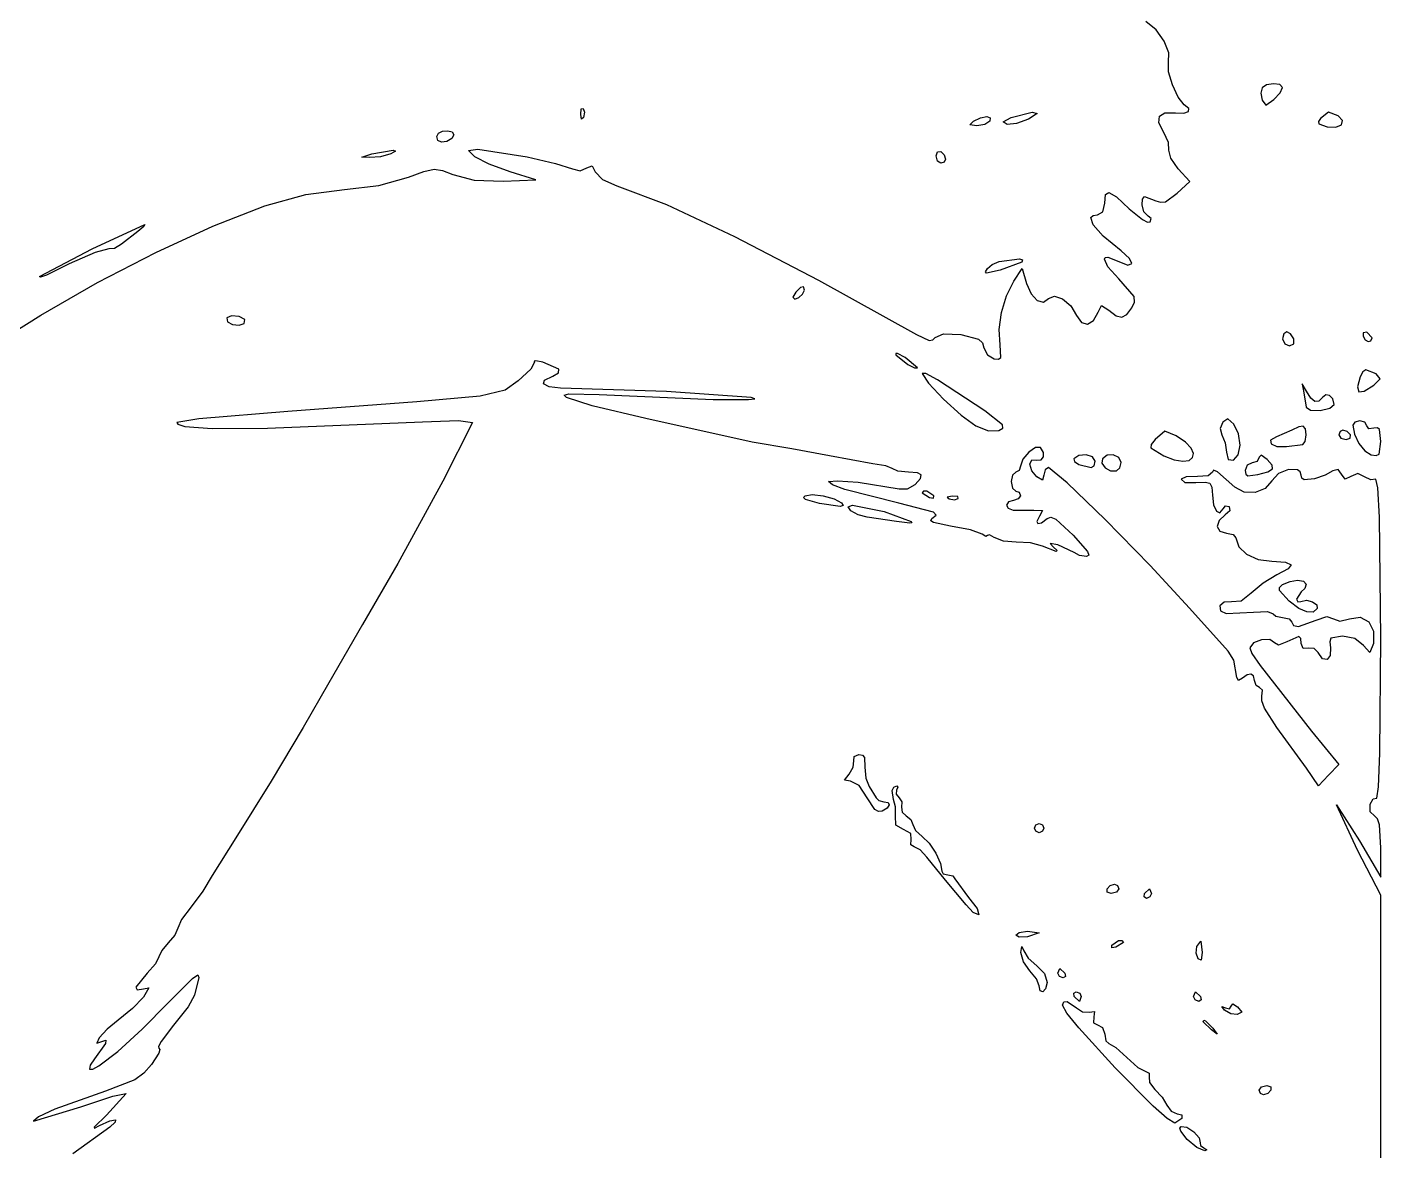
# Model space of a CAD drawing. Extents: x 0 to 282, y 0 to 282.
# Drawn here: x 180.2 to 282.2, y 107.6 to 192.3 of the extents above; entities that cross this region are included whole.
import ezdxf

# ---------------------------------------------------------------- set-up
doc = ezdxf.new("R2010")
doc.units = 0

msp = doc.modelspace()

# ---------------------------------------------------------------- linework, layer by layer
at = {"layer": 'Layer 1'}
for p, q in [((265.283452, 192.084005), (264.512855, 192.722865)), ((265.888685, 191.236786), (265.283452, 192.084005)), ((266.229336, 190.356493), (265.888685, 191.236786)), ((266.206185, 189.618415), (266.229336, 190.356493)), ((266.22493, 188.933807), (266.206185, 189.618415)), ((266.514871, 187.951542), (266.22493, 188.933807)), ((266.950331, 187.008962), (266.514871, 187.951542)), ((273.262, 187.713), (273.169396, 187.307305)), ((273.262003, 187.713), (273.262, 187.713)), ((273.608715, 187.936794), (273.262003, 187.713)), ((274.130715, 188.021681), (273.608715, 187.936794)), ((274.606415, 187.961047), (274.130715, 188.021681)), ((274.814223, 187.748278), (274.606415, 187.961047)), ((274.624605, 187.342583), (274.814223, 187.748278)), ((267.405635, 186.443415), (266.950331, 187.008962)), ((273.169396, 187.307305), (273.262, 186.795777)), ((273.262, 186.795777), (273.557451, 186.416541)), ((273.557451, 186.416541), (274.143945, 186.831055)), ((274.143945, 186.831055), (274.624605, 187.342583)), ((221.930133, 185.702425), (221.965411, 186.130168)), ((221.996279, 185.345237), (221.930133, 185.702425)), ((221.965411, 186.130168), (222.106522, 186.161036)), ((222.106522, 186.161036), (222.203536, 185.878813)), ((222.203536, 185.878813), (222.1418, 185.490758)), ((254.350422, 185.490758), (255.937922, 185.878814)), ((256.312749, 185.77298), (255.6557, 185.349647)), ((255.937922, 185.878814), (256.312749, 185.77298)), ((265.527092, 185.579107), (265.942709, 185.840384)), ((265.942709, 185.840384), (266.735357, 185.843692)), ((266.735357, 185.843692), (267.37091, 185.818336)), ((267.37091, 185.818336), (267.718725, 185.931886)), ((267.742427, 186.15127), (267.405635, 186.443415)), ((267.718725, 185.931886), (267.742427, 186.15127)), ((278.262902, 185.878612), (277.671996, 185.42)), ((279.012556, 185.596389), (278.262902, 185.878612)), ((222.1418, 185.490758), (221.996279, 185.345237)), ((222.1418, 185.490758), (222.1418, 185.490758)), ((251.254575, 184.926313), (251.527977, 185.208535)), ((251.774922, 184.855757), (251.254575, 184.926313)), ((251.527977, 185.208535), (252.058247, 185.466504)), ((252.387873, 184.966001), (251.774922, 184.855757)), ((252.058247, 185.466504), (252.515757, 185.552494)), ((252.7627, 185.208535), (252.387873, 184.966001)), ((252.515757, 185.552494), (252.788057, 185.466504)), ((252.788057, 185.466504), (252.762697, 185.208535)), ((252.762697, 185.208535), (252.7627, 185.208535)), ((253.759519, 185.146799), (254.350422, 185.490758)), ((254.0682, 184.961591), (253.759519, 185.146799)), ((254.769346, 185.023327), (254.0682, 184.961591)), ((255.6557, 185.349647), (254.769346, 185.023327)), ((255.6557, 185.349647), (255.6557, 185.349647)), ((265.495122, 185.079704), (265.527092, 185.579107)), ((265.853412, 184.362022), (265.495122, 185.079704)), ((277.672, 185.42), (277.516006, 185.171953)), ((277.516006, 185.171953), (277.535299, 184.996666)), ((277.535299, 184.996666), (278.165889, 184.785)), ((277.671996, 185.42), (277.672, 185.42)), ((278.165889, 184.785), (278.833964, 184.75799)), ((278.833964, 184.75799), (279.250682, 184.93934)), ((279.336671, 185.246367), (279.012556, 185.596389)), ((279.250682, 184.93934), (279.336671, 185.246367)), ((211.095185, 184.039954), (211.205428, 184.291308)), ((211.17015, 183.762141), (211.095185, 184.039954)), ((211.446863, 183.619928), (211.17015, 183.762141)), ((211.205428, 184.291308), (211.521275, 184.458327)), ((211.849252, 183.682766), (211.446863, 183.619928)), ((211.521275, 184.458327), (211.906575, 184.489746)), ((212.211952, 183.891126), (211.849252, 183.682766)), ((211.906575, 184.489746), (212.232345, 184.395488)), ((212.3696, 184.185475), (212.211952, 183.891126)), ((212.232345, 184.395488), (212.369598, 184.185475)), ((212.369598, 184.185475), (212.3696, 184.185475)), ((266.20619, 183.599136), (265.853412, 184.362022)), ((205.446336, 182.50537), (206.195989, 182.739085)), ((206.195989, 182.739085), (207.787901, 183.030127)), ((207.6071, 182.739085), (206.853038, 182.531829)), ((207.967046, 182.957367), (207.607099, 182.739085)), ((207.607099, 182.739085), (207.6071, 182.739085)), ((207.787901, 183.030127), (207.967046, 182.957367)), ((213.483493, 182.994969), (214.17141, 183.091983)), ((213.959743, 182.527538), (213.483493, 182.994969)), ((214.17141, 183.091983), (217.893219, 182.509901)), ((248.705744, 182.597974), (248.815987, 182.902245)), ((248.815987, 182.902245), (249.058522, 182.915474)), ((249.058522, 182.915474), (249.314286, 182.67294)), ((249.314286, 182.67294), (249.4113, 182.351029)), ((266.241468, 183.021462), (266.20619, 183.599136)), ((266.395808, 182.421742), (266.241468, 183.021462)), ((206.0196, 182.456863), (205.446336, 182.50537)), ((206.853038, 182.531829), (206.0196, 182.456863)), ((210.11391, 181.415184), (210.877343, 181.583857)), ((210.877343, 181.583857), (211.515099, 181.501174)), ((215.031303, 181.976322), (213.959743, 182.527538)), ((216.605573, 181.398648), (215.031303, 181.976322)), ((217.893219, 182.509901), (220.015401, 182.020421)), ((220.015401, 182.020421), (221.29753, 181.610313)), ((221.29753, 181.610313), (221.897252, 181.460382)), ((221.897252, 181.460382), (222.39114, 181.680869)), ((222.39114, 181.680869), (222.801244, 181.830799)), ((222.801244, 181.830799), (223.02614, 181.398647)), ((248.815987, 182.196689), (248.705744, 182.597974)), ((249.058522, 182.033529), (248.815987, 182.196689)), ((249.314286, 182.126134), (249.058522, 182.033529)), ((249.4113, 182.351029), (249.314286, 182.126134)), ((249.4113, 182.351029), (249.4113, 182.351029)), ((266.947024, 181.610352), (266.395808, 182.421742)), ((267.828969, 180.657851), (266.947024, 181.610352)), ((206.705742, 180.357953), (208.950293, 180.975314)), ((208.950293, 180.975314), (210.11391, 181.415184)), ((211.515099, 181.501174), (212.301683, 181.186981)), ((212.301683, 181.186981), (213.898002, 180.754828)), ((213.898002, 180.754828), (216.076403, 180.693092)), ((216.076403, 180.693092), (218.545853, 180.798925)), ((218.545853, 180.798925), (216.605573, 181.398648)), ((223.02614, 181.398647), (223.559717, 180.816564)), ((223.559717, 180.816564), (224.64892, 180.340317)), ((266.876468, 179.775906), (267.828969, 180.657851)), ((198.120003, 178.823371), (201.224447, 179.678858)), ((201.224447, 179.678858), (204.117233, 180.058091)), ((204.117233, 180.058091), (206.705742, 180.357953)), ((224.64892, 180.340317), (228.385061, 178.919833)), ((261.4084, 179.035072), (261.47179, 179.678342)), ((261.47179, 179.678342), (261.730311, 179.842053)), ((261.730311, 179.842053), (262.286489, 179.49644)), ((265.985702, 179.136495), (266.876468, 179.775906)), ((194.196398, 177.294641), (198.120003, 178.823371)), ((228.385061, 178.919833), (233.503654, 176.517089)), ((261.262879, 178.382432), (261.4084, 179.035072)), ((262.286489, 179.49644), (263.24285, 178.611738)), ((263.24285, 178.611738), (264.261497, 177.787118)), ((264.230628, 178.893961), (264.266457, 179.340446)), ((264.367329, 178.364794), (264.230628, 178.893961)), ((264.266457, 179.340446), (264.411427, 179.528961)), ((264.411427, 179.528961), (265.253688, 179.211461)), ((265.253688, 179.211461), (265.62631, 179.096257)), ((265.62631, 179.096257), (265.985702, 179.136495)), ((260.375972, 177.951933), (260.542647, 178.101519)), ((260.530863, 177.390244), (260.375972, 177.951933)), ((260.542647, 178.101519), (260.879233, 178.153127)), ((260.879233, 178.153127), (261.262879, 178.382432)), ((264.261497, 177.787118), (264.626952, 177.604666)), ((264.689239, 178.047294), (264.367329, 178.364794)), ((264.626952, 177.604666), (264.83035, 177.62396)), ((264.905315, 177.862085), (264.689239, 178.047294)), ((264.83035, 177.62396), (264.905315, 177.862085)), ((185.103793, 175.599737), (189.085769, 177.412136)), ((188.5566, 176.882966), (187.32188, 175.930465)), ((188.556602, 176.882969), (188.5566, 176.882966)), ((189.006394, 177.266615), (188.556602, 176.882969)), ((189.085769, 177.412136), (189.006394, 177.266615)), ((189.915186, 175.318187), (194.196398, 177.294641)), ((233.503654, 176.517089), (239.83933, 173.221384)), ((261.300911, 176.530899), (260.530863, 177.390244)), ((262.643123, 175.436737), (261.300911, 176.530899)), ((181.148269, 173.496296), (185.103793, 175.599737)), ((186.369379, 175.577687), (185.333095, 175.304284)), ((186.805942, 175.621785), (186.369379, 175.577687)), ((187.32188, 175.930465), (186.805942, 175.621785)), ((183.370769, 174.448797), (181.664206, 173.615358)), ((185.333095, 175.304284), (183.370769, 174.448797)), ((185.517389, 173.03829), (189.915186, 175.318187)), ((252.935941, 174.400295), (253.454636, 174.625191)), ((253.454636, 174.625191), (254.984809, 174.836858)), ((255.1612, 174.589914), (253.53842, 173.990191)), ((254.984809, 174.836858), (255.218524, 174.766303)), ((255.218524, 174.766303), (255.161198, 174.589913)), ((255.161198, 174.589913), (255.1612, 174.589914)), ((261.381942, 174.806145), (261.449741, 174.934785)), ((261.65314, 174.243354), (261.381942, 174.806145)), ((261.449741, 174.934785), (261.65314, 174.952218)), ((261.65314, 174.952218), (262.466734, 174.625348)), ((262.466734, 174.625348), (263.164024, 174.365174)), ((263.27537, 174.863473), (262.643123, 175.436737)), ((263.164024, 174.365174), (263.441286, 174.475417)), ((263.441286, 174.475417), (263.27537, 174.863473)), ((181.222683, 173.451647), (181.148269, 173.496296)), ((181.664206, 173.615358), (181.222683, 173.451647)), ((252.427168, 173.856246), (252.585919, 174.096024)), ((252.506544, 173.765296), (252.427168, 173.856246)), ((253.53842, 173.990191), (252.506544, 173.765296)), ((252.585919, 174.096024), (252.935941, 174.400295)), ((254.564503, 173.143682), (255.199503, 174.096183)), ((255.199503, 174.096183), (255.517003, 172.967293)), ((262.466734, 173.320068), (261.65314, 174.243354)), ((181.244026, 170.59923), (185.517389, 173.03829)), ((238.491007, 172.671549), (238.124999, 172.332)), ((238.724722, 172.720056), (238.491007, 172.671549)), ((238.640938, 172.16884), (238.783703, 172.47256)), ((238.783703, 172.47256), (238.724722, 172.720056)), ((239.83933, 173.221384), (247.22672, 169.122017)), ((254.007773, 172.041801), (254.564503, 173.143682)), ((255.517003, 172.967293), (255.870332, 172.190628)), ((263.622082, 171.988334), (262.466734, 173.320068)), ((238.125, 172.332), (237.904514, 171.948354)), ((237.904514, 171.948354), (238.054444, 171.802833)), ((238.054444, 171.802833), (238.372496, 171.911422)), ((238.124999, 172.332), (238.125, 172.332)), ((238.372496, 171.911422), (238.640938, 172.16884)), ((253.629638, 170.784478), (254.007773, 172.041801)), ((255.870332, 172.190628), (256.332802, 171.701699)), ((256.332802, 171.701699), (256.801888, 171.563345)), ((256.801888, 171.563345), (257.175063, 171.838403)), ((257.175063, 171.838403), (257.614933, 172.026919)), ((257.614933, 172.026919), (258.233397, 171.811945)), ((258.233397, 171.811945), (258.851861, 171.2927)), ((263.454512, 171.132848), (263.667281, 171.57382)), ((263.667281, 171.57382), (263.622082, 171.988334)), ((177.336115, 168.145288), (181.244026, 170.59923)), ((195.263, 170.392), (195.313161, 170.097651)), ((195.263001, 170.392), (195.263, 170.392)), ((195.60255, 170.55075), (195.263001, 170.392)), ((196.180224, 170.497833), (195.60255, 170.55075)), ((196.612377, 170.272937), (196.180224, 170.497833)), ((253.463171, 169.507312), (253.629638, 170.784478)), ((258.851861, 171.2927), (259.291733, 170.568403)), ((259.291733, 170.568403), (259.659394, 170.03648)), ((260.566695, 170.176489), (260.914513, 170.815348)), ((260.914513, 170.815348), (261.174687, 171.309237)), ((261.174687, 171.309237), (261.725902, 170.956459)), ((261.725902, 170.956459), (262.263889, 170.547457)), ((262.263889, 170.547457), (262.696043, 170.436111)), ((262.696043, 170.436111), (263.075279, 170.629037)), ((263.075279, 170.629037), (263.454512, 171.132848)), ((195.313161, 170.097651), (195.690743, 169.889291)), ((195.690743, 169.889291), (196.180775, 169.826452)), ((196.180775, 169.826452), (196.56828, 169.968666)), ((196.56828, 169.968666), (196.612377, 170.272937)), ((253.541443, 168.345902), (253.463171, 169.507312)), ((259.659394, 170.03648), (260.116352, 169.911354)), ((260.116352, 169.911354), (260.566695, 170.176489)), ((247.22672, 169.122017), (248.183632, 168.685454)), ((248.183632, 168.685454), (248.452074, 168.72018)), ((248.452074, 168.72018), (248.63783, 168.91035)), ((248.63783, 168.91035), (249.250782, 169.174933)), ((249.250782, 169.174933), (250.57811, 169.122017)), ((250.57811, 169.122017), (251.905439, 168.786878)), ((251.905439, 168.786878), (252.190416, 168.516782)), ((252.190416, 168.516782), (252.30672, 168.134239)), ((253.58995, 167.393405), (253.541443, 168.345902)), ((274.906604, 169.174417), (274.814, 168.804)), ((274.814, 168.804), (274.97275, 168.433583)), ((274.814, 168.804), (274.814, 168.804)), ((275.1315, 169.333167), (274.906604, 169.174417)), ((274.97275, 168.433583), (275.343167, 168.274833)), ((275.409313, 169.174417), (275.1315, 169.333167)), ((275.343167, 168.274833), (275.660667, 168.420354)), ((275.660667, 168.804), (275.409313, 169.174417)), ((275.660667, 168.420354), (275.660667, 168.804)), ((280.890819, 169.262945), (280.882, 169.016001)), ((280.882, 169.016001), (280.882, 169.016)), ((280.882, 169.016), (281.041301, 168.740944)), ((281.164222, 169.298223), (280.890819, 169.262945)), ((281.041301, 168.740944), (281.256826, 168.614715)), ((281.552278, 168.874889), (281.164222, 169.298223)), ((281.256826, 168.614715), (281.452508, 168.653851)), ((281.452508, 168.653851), (281.552278, 168.874889)), ((245.789654, 167.697605), (245.666182, 167.705873)), ((245.666182, 167.705873), (245.675001, 167.605001)), ((245.675001, 167.605001), (245.675, 167.605)), ((245.675, 167.605), (246.578994, 166.872987)), ((246.380557, 167.393334), (245.789654, 167.697605)), ((247.29778, 166.617222), (246.380557, 167.393334)), ((252.30672, 168.134239), (252.575713, 167.591842)), ((252.575713, 167.591842), (253.082832, 167.287572)), ((253.41742, 167.264421), (253.58995, 167.393405)), ((218.179826, 166.519653), (217.20528, 165.62889)), ((218.44, 167.04), (218.179826, 166.519653)), ((218.533117, 167.155822), (218.410264, 167.133085)), ((218.410264, 167.133085), (218.439961, 167.040067)), ((218.439961, 167.040067), (218.44, 167.04)), ((219.079373, 167.040067), (218.533117, 167.155822)), ((220.274411, 166.5109), (219.079373, 167.040067)), ((220.256773, 166.246317), (220.274411, 166.5109)), ((246.578994, 166.872987), (247.078947, 166.612813)), ((247.078947, 166.612813), (247.29778, 166.617222)), ((253.082832, 167.287572), (253.41742, 167.264421)), ((280.857415, 166.312456), (280.669999, 165.947)), ((281.084517, 166.462938), (280.857415, 166.312456)), ((281.869449, 166.158667), (281.084517, 166.462938)), ((217.20528, 165.62889), (216.224667, 164.928296)), ((219.123472, 165.408469), (219.200091, 165.695101)), ((219.542948, 165.187983), (219.123472, 165.408469)), ((219.200091, 165.695101), (219.8158, 165.981733)), ((219.8158, 165.981733), (220.256773, 166.246317)), ((247.942145, 166.194553), (247.65, 166.194002)), ((247.65, 166.194002), (247.65, 166.194)), ((247.65, 166.194), (248.125148, 165.457577)), ((248.82299, 165.722162), (247.942145, 166.194553)), ((248.125148, 165.457577), (249.255141, 164.271362)), ((252.37723, 163.371782), (248.82299, 165.722162)), ((276.613664, 164.852835), (276.296164, 165.42169)), ((276.296164, 165.42169), (276.401997, 164.747002)), ((280.67, 165.947), (280.457782, 165.187976)), ((280.669999, 165.947), (280.67, 165.947)), ((280.972619, 164.860552), (281.69306, 165.312)), ((281.69306, 165.312), (282.17813, 165.801479)), ((282.17813, 165.801479), (281.869449, 166.158667)), ((214.361004, 164.49559), (209.580305, 164.056269)), ((216.224667, 164.928296), (214.361004, 164.49559)), ((220.415523, 165.099788), (219.542948, 165.187983)), ((228.401565, 164.839614), (220.415523, 165.099788)), ((220.685226, 164.566831), (221.031803, 164.667084)), ((220.865335, 164.381003), (220.685226, 164.566831)), ((222.802306, 163.757577), (220.865335, 164.381003)), ((221.031803, 164.667084), (223.308323, 164.605899)), ((223.308323, 164.605899), (231.898458, 164.235482)), ((234.773623, 164.394232), (228.401565, 164.839614)), ((234.569652, 164.238789), (235.044945, 164.296253)), ((235.044945, 164.296253), (234.773623, 164.394232)), ((249.255141, 164.271362), (250.596801, 163.058688)), ((276.401997, 164.747002), (276.402, 164.747)), ((276.402, 164.747), (276.578389, 163.65339)), ((276.944947, 164.329731), (276.613664, 164.852835)), ((277.253078, 164.081133), (276.944947, 164.329731)), ((277.813114, 164.394224), (277.541365, 164.103733)), ((278.06998, 164.594315), (277.813114, 164.394224)), ((278.35992, 164.539745), (278.06998, 164.594315)), ((278.596943, 164.280122), (278.35992, 164.539745)), ((278.695059, 163.865057), (278.596943, 164.280122)), ((280.457782, 165.187976), (280.559757, 164.822519)), ((280.559757, 164.822519), (280.972619, 164.860552)), ((199.84858, 163.33583), (193.1458, 162.771385)), ((209.580305, 164.056269), (199.84858, 163.33583)), ((226.836103, 162.806729), (222.802306, 163.757577)), ((231.898458, 164.235482), (234.569652, 164.238789)), ((253.700144, 162.326675), (252.37723, 163.371782)), ((276.578389, 163.65339), (276.909119, 163.428494)), ((276.909119, 163.428494), (277.636724, 163.415265)), ((277.541365, 164.103733), (277.253078, 164.081133)), ((277.636724, 163.415265), (278.364329, 163.574015)), ((278.364329, 163.574015), (278.695059, 163.865057)), ((193.1458, 162.771385), (191.505383, 162.502392)), ((191.505383, 162.502392), (191.558301, 162.379471)), ((191.558301, 162.379471), (192.08747, 162.20694)), ((192.08747, 162.20694), (194.153427, 162.058663)), ((198.32282, 162.079058), (210.00857, 162.559718)), ((210.00857, 162.559718), (212.729368, 162.643503)), ((213.78329, 162.489162), (211.52551, 158.079432)), ((212.729368, 162.643503), (213.78329, 162.489162)), ((234.844163, 161.007559), (226.836103, 162.806729)), ((250.596801, 163.058688), (251.70695, 162.24289)), ((251.70695, 162.24289), (252.663861, 161.881293)), ((253.736524, 162.076974), (253.700144, 162.326675)), ((270.299, 162.525), (270.104972, 162.061979)), ((270.695875, 162.785171), (270.299, 162.524997)), ((270.299, 162.524997), (270.299, 162.525)), ((271.145667, 162.383886), (270.695875, 162.785171)), ((271.497343, 161.636988), (271.145667, 162.383886)), ((276.353433, 162.224861), (276.027666, 162.187379)), ((276.527066, 162.024219), (276.353433, 162.224861)), ((280.264746, 162.537899), (280.105996, 162.313003)), ((280.105996, 162.313003), (280.106, 162.313)), ((280.106, 162.313), (280.231677, 161.612956)), ((280.635163, 162.630503), (280.264746, 162.537899)), ((281.00558, 162.51585), (280.635163, 162.630503)), ((281.16433, 162.242447), (281.00558, 162.51585)), ((281.32308, 162.021961), (281.16433, 162.242447)), ((194.153427, 162.058663), (198.32282, 162.079058)), ((252.663861, 161.881293), (253.43556, 161.890112)), ((253.43556, 161.890112), (253.736524, 162.076974)), ((265.219, 161.22), (264.916383, 160.853442)), ((265.219001, 161.220008), (265.219, 161.22)), ((265.933375, 161.850598), (265.219001, 161.220008)), ((266.806501, 161.50223), (265.933375, 161.850598)), ((267.499171, 161.027563), (266.806501, 161.50223)), ((270.104972, 162.061979), (270.228444, 161.572499)), ((270.228444, 161.572499), (270.484209, 160.972776)), ((271.604278, 160.800794), (271.497343, 161.636988)), ((274.35583, 161.431111), (273.910999, 161.161567)), ((275.52, 161.925), (274.35583, 161.431111)), ((276.027666, 162.187379), (275.519999, 161.925)), ((275.519999, 161.925), (275.52, 161.925)), ((276.507773, 161.069513), (276.578329, 161.572222)), ((276.578329, 161.572222), (276.527066, 162.024219)), ((279.139604, 161.827764), (279.047, 161.572)), ((279.047, 161.572), (279.21016, 161.329465)), ((279.047, 161.572), (279.047, 161.572)), ((279.3645, 161.924778), (279.139604, 161.827764)), ((279.21016, 161.329465), (279.611445, 161.219222)), ((279.68641, 161.827764), (279.3645, 161.924778)), ((279.611445, 161.219222), (279.915716, 161.329465)), ((279.928945, 161.572), (279.68641, 161.827764)), ((279.915716, 161.329465), (279.928945, 161.572)), ((280.231677, 161.612956), (280.555791, 160.919527)), ((281.693497, 162.066058), (281.32308, 162.021961)), ((281.954773, 162.100234), (281.693497, 162.066058)), ((282.116831, 161.969045), (281.954773, 162.100234)), ((282.222664, 161.07828), (282.116831, 161.969045)), ((237.842773, 160.51367), (234.844163, 161.007559)), ((240.664993, 159.984503), (237.842773, 160.51367)), ((255.697734, 160.271127), (255.250697, 159.741409)), ((256.204303, 160.622251), (255.697734, 160.271127)), ((256.575272, 160.619495), (256.204303, 160.622251)), ((256.799066, 160.252385), (256.575272, 160.619495)), ((256.804578, 159.905119), (256.799066, 160.252385)), ((264.916383, 160.853442), (264.88827, 160.58941)), ((264.88827, 160.58941), (265.854, 159.98528)), ((267.922711, 160.575634), (267.499171, 161.027563)), ((268.095723, 160.175796), (267.922711, 160.575634)), ((268.036811, 159.857399), (268.095723, 160.175796)), ((270.484209, 160.972776), (270.581222, 160.267219)), ((270.581222, 160.267219), (270.700285, 159.702774)), ((271.473089, 160.077049), (271.604278, 160.800794)), ((273.910999, 161.161567), (273.945725, 160.888715)), ((273.945725, 160.888715), (274.370713, 160.701853)), ((274.370713, 160.701853), (275.096664, 160.690277)), ((275.096664, 160.690277), (276.331384, 160.831388)), ((276.331384, 160.831388), (276.507773, 161.069513)), ((280.555791, 160.919527), (280.998968, 160.358389)), ((280.998968, 160.358389), (281.48183, 160.05522)), ((282.090372, 160.116957), (282.222664, 161.07828)), ((243.945833, 159.38478), (240.664993, 159.984503)), ((244.907153, 159.248078), (243.945833, 159.38478)), ((245.392223, 159.032002), (244.907153, 159.248078)), ((255.058322, 159.208385), (254.961308, 158.886475)), ((255.250697, 159.741409), (255.058322, 159.208385)), ((255.763883, 159.349494), (255.909404, 159.680223)), ((255.922633, 158.860014), (255.763883, 159.349494)), ((255.909404, 159.680223), (256.29305, 159.666994)), ((256.29305, 159.666994), (256.624882, 159.676916)), ((256.624882, 159.676916), (256.804578, 159.905119)), ((259.467505, 160.01333), (259.08, 159.773)), ((259.08, 159.773), (259.140083, 159.564089)), ((259.08, 159.773), (259.08, 159.773)), ((259.140083, 159.564089), (259.454827, 159.345257)), ((259.454827, 159.345257), (260.38528, 159.102722)), ((260.010452, 160.055222), (259.467505, 160.01333)), ((260.493869, 159.911906), (260.010452, 160.055222)), ((260.38528, 159.102722), (260.610176, 159.243833)), ((260.70278, 159.596611), (260.493869, 159.911906)), ((260.610176, 159.243833), (260.70278, 159.596611)), ((261.232, 159.773), (261.198927, 159.426285)), ((261.198927, 159.426285), (261.443666, 159.089493)), ((261.586429, 160.051363), (261.231998, 159.772999)), ((261.231998, 159.772999), (261.232, 159.773)), ((262.056616, 160.068451), (261.586429, 160.051363)), ((262.46727, 159.867257), (262.056616, 160.068451)), ((262.643108, 159.490777), (262.46727, 159.867257)), ((262.546094, 159.093902), (262.643108, 159.490777)), ((265.854, 159.98528), (266.65457, 159.684386)), ((266.65457, 159.684386), (267.297631, 159.582342)), ((267.297631, 159.582342), (267.76458, 159.649798)), ((267.76458, 159.649798), (268.036811, 159.857399)), ((270.700285, 159.702774), (271.110389, 159.667496)), ((271.110389, 159.667496), (271.473089, 160.077049)), ((272.150416, 159.292506), (271.991666, 158.891221)), ((272.520833, 159.455666), (272.150416, 159.292506)), ((272.89125, 159.574729), (272.520833, 159.455666)), ((273.05, 159.879), (272.89125, 159.574729)), ((273.204341, 160.04216), (273.05, 159.879)), ((273.05, 159.879), (273.05, 159.879)), ((273.649723, 159.702611), (273.204341, 160.04216)), ((274.02069, 159.288096), (273.649723, 159.702611)), ((274.051008, 159.005874), (274.02069, 159.288096)), ((281.48183, 160.05522), (281.865476, 160.006713)), ((281.865476, 160.006713), (282.090372, 160.116957)), ((245.824373, 158.837974), (245.392223, 159.032002)), ((246.626943, 158.74978), (245.824373, 158.837974)), ((247.299426, 158.710644), (246.626943, 158.74978)), ((247.120832, 157.832557), (247.519912, 158.288412)), ((247.588263, 158.568981), (247.299426, 158.710644)), ((247.519912, 158.288412), (247.588263, 158.568981)), ((254.463009, 158.542517), (254.352766, 158.044218)), ((254.705544, 158.749774), (254.463009, 158.542517)), ((254.961308, 158.886475), (254.705544, 158.749774)), ((256.29305, 158.396993), (255.922633, 158.860014)), ((256.716384, 158.150049), (256.29305, 158.396993)), ((256.822217, 158.538104), (256.716384, 158.150049)), ((256.919231, 158.939389), (256.822217, 158.538104)), ((257.174995, 159.102549), (256.919231, 158.939389)), ((258.576177, 157.964846), (257.174995, 159.102549)), ((261.443666, 159.089493), (261.847155, 158.865148)), ((261.847155, 158.865148), (262.29033, 158.855777)), ((262.29033, 158.855777), (262.546094, 159.093902)), ((267.551049, 158.419067), (267.158588, 158.220629)), ((267.158588, 158.220629), (267.458449, 157.991323)), ((268.393308, 158.432296), (267.551049, 158.419067)), ((269.195878, 158.485213), (268.393308, 158.432296)), ((269.522198, 158.749796), (269.195878, 158.485213)), ((269.613148, 158.910752), (269.522198, 158.749796)), ((269.905843, 158.793894), (269.613148, 158.910752)), ((271.215528, 157.620906), (269.905843, 158.793894)), ((271.991666, 158.891221), (272.036315, 158.618369)), ((272.036315, 158.618369), (272.190104, 158.481117)), ((272.190104, 158.481117), (272.944167, 158.573721)), ((272.944167, 158.573721), (273.704294, 158.789797)), ((273.704294, 158.789797), (274.051008, 159.005874)), ((274.513452, 158.667113), (274.002478, 158.114795)), ((275.259247, 158.961462), (274.513452, 158.667113)), ((275.932282, 158.938312), (275.259247, 158.961462)), ((276.145396, 158.78907), (275.932282, 158.938312)), ((276.224978, 158.538129), (276.145396, 158.78907)), ((276.275138, 158.305517), (276.224978, 158.538129)), ((276.441054, 158.185352), (276.275138, 158.305517)), ((277.212756, 158.255907), (276.441054, 158.185352)), ((278.019732, 158.529311), (277.212756, 158.255907)), ((278.588586, 158.85563), (278.019732, 158.529311)), ((278.989871, 158.957053), (278.588586, 158.85563)), ((279.258864, 158.608685), (278.989871, 158.957053)), ((279.532267, 158.229449), (279.258864, 158.608685)), ((279.96442, 158.432296), (279.532267, 158.229449)), ((280.475951, 158.652782), (279.96442, 158.432296)), ((280.98748, 158.397018), (280.475951, 158.652782)), ((281.450501, 158.176532), (280.98748, 158.397018)), ((281.834147, 158.220629), (281.450501, 158.176532)), ((281.99896, 157.566876), (281.834147, 158.220629)), ((211.52551, 158.079432), (208.13884, 151.870542)), ((240.594432, 158.044224), (241.268018, 158.115331)), ((240.895395, 157.795627), (240.594432, 158.044224)), ((241.837973, 157.457731), (240.895395, 157.795627)), ((241.268018, 158.115331), (242.834573, 158.004537)), ((245.886102, 156.421444), (241.837973, 157.457731)), ((242.834573, 158.004537), (245.921382, 157.515057)), ((245.921382, 157.515057), (246.560793, 157.501828)), ((246.560793, 157.501828), (247.120832, 157.832557)), ((247.758038, 157.333599), (247.65, 157.198)), ((247.65, 157.198), (248.214445, 156.845222)), ((247.65, 157.198), (247.65, 157.198)), ((248.011597, 157.330291), (247.758038, 157.333599)), ((248.531945, 156.986333), (248.011597, 157.330291)), ((254.352766, 158.044218), (254.463009, 157.545919)), ((254.463009, 157.545919), (254.705544, 157.338662)), ((254.705544, 157.338662), (254.961308, 157.241648)), ((254.961308, 157.241648), (255.058322, 156.985884)), ((261.452415, 155.186733), (258.576177, 157.964846)), ((267.458449, 157.991323), (268.287478, 157.973684)), ((268.287478, 157.973684), (268.971537, 158.013372)), ((268.971537, 158.013372), (269.341402, 157.920767)), ((269.341402, 157.920767), (269.492984, 157.616496)), ((269.492984, 157.616496), (269.522198, 157.021183)), ((271.918883, 157.251593), (271.215528, 157.620906)), ((272.741298, 157.232851), (271.918883, 157.251593)), ((273.497565, 157.531609), (272.741298, 157.232851)), ((274.002478, 158.114795), (273.497565, 157.531609)), ((282.120779, 155.371921), (281.99896, 157.566876)), ((238.723593, 156.847512), (238.83053, 156.985867)), ((238.874625, 156.699235), (238.723593, 156.847512)), ((238.83053, 156.985867), (239.37954, 157.066896)), ((239.92414, 156.386144), (238.874625, 156.699235)), ((239.37954, 157.066896), (240.206363, 156.972639)), ((241.467547, 156.170068), (239.92414, 156.386144)), ((240.206363, 156.972639), (241.033186, 156.752703)), ((241.033186, 156.752703), (241.5822, 156.4567)), ((241.70016, 156.252199), (241.467547, 156.170068)), ((241.5822, 156.4567), (241.70016, 156.252199)), ((241.5822, 156.4567), (241.5822, 156.4567)), ((242.068929, 156.146917), (242.393593, 156.280311)), ((242.283352, 155.848158), (242.068929, 156.146917)), ((242.393593, 156.280311), (244.792483, 155.786422)), ((248.514294, 155.733525), (245.886102, 156.421444)), ((248.214445, 156.845222), (248.518716, 156.796715)), ((248.518716, 156.796715), (248.531945, 156.986333)), ((249.907667, 156.950667), (249.550479, 156.884521)), ((249.550479, 156.884521), (249.696, 156.739)), ((249.696, 156.739), (250.084056, 156.677264)), ((249.696, 156.739), (249.696, 156.739)), ((250.33541, 156.915389), (249.907667, 156.950667)), ((250.084056, 156.677264), (250.366278, 156.774278)), ((250.366278, 156.774278), (250.33541, 156.915389)), ((254.158738, 156.536092), (253.999988, 156.280328)), ((253.999988, 156.280328), (254.131728, 156.041101)), ((254.529155, 156.633106), (254.158738, 156.536092)), ((254.899572, 156.743349), (254.529155, 156.633106)), ((255.058322, 156.985884), (254.899572, 156.743349)), ((269.522198, 157.021183), (269.60929, 156.295784)), ((269.60929, 156.295784), (269.822059, 155.821738)), ((270.333587, 155.998123), (270.523205, 156.231839)), ((270.523205, 156.231839), (270.792198, 156.174512)), ((270.792198, 156.174512), (270.831885, 155.857012)), ((242.835118, 155.53617), (242.283352, 155.848158)), ((243.522483, 155.363088), (242.835118, 155.53617)), ((245.709703, 155.045588), (243.522483, 155.363088)), ((244.79248, 155.786422), (246.838593, 155.032359)), ((244.792483, 155.786422), (244.79248, 155.786422)), ((248.30373, 155.104587), (248.390822, 155.257274)), ((248.514294, 154.961822), (248.30373, 155.104587)), ((248.390822, 155.257274), (248.703912, 155.508628)), ((248.703912, 155.508628), (248.514294, 155.733525)), ((254.131728, 156.041101), (254.524745, 155.901092)), ((254.524745, 155.901092), (256.081378, 155.892272)), ((256.081378, 155.892272), (256.716378, 155.861404)), ((256.504712, 155.433661), (256.285328, 155.053874)), ((256.716378, 155.861404), (256.504712, 155.433661)), ((256.65354, 154.942528), (257.069157, 155.257272)), ((257.069157, 155.257272), (257.348072, 155.371925)), ((257.348072, 155.371925), (257.739435, 155.221995)), ((257.739435, 155.221995), (259.044717, 154.022552)), ((264.844592, 151.720703), (261.452415, 155.186733)), ((269.822059, 155.821738), (270.087745, 155.69165)), ((270.024906, 155.116179), (269.892614, 154.666389)), ((270.474698, 155.539512), (270.024906, 155.116179)), ((270.087745, 155.69165), (270.333587, 155.998123)), ((270.831885, 155.857012), (270.474698, 155.539512)), ((282.222203, 146.226129), (282.120779, 155.371921)), ((246.717325, 154.908335), (245.709703, 155.045588)), ((246.882966, 154.942028), (246.717325, 154.908335)), ((246.838593, 155.032359), (246.882966, 154.942028)), ((249.801932, 154.692829), (248.514294, 154.961822)), ((251.288006, 154.406196), (249.801932, 154.692829)), ((252.165542, 154.093106), (251.288006, 154.406196)), ((252.456584, 153.907898), (252.165542, 154.093106)), ((252.729987, 154.049009), (252.588876, 153.987273)), ((253.082765, 153.846162), (252.729987, 154.049009)), ((256.285328, 155.053874), (256.363601, 154.882446)), ((256.363601, 154.882446), (256.65354, 154.942528)), ((269.892614, 154.666389), (270.077822, 154.309202)), ((270.077822, 154.309202), (270.580531, 154.163682)), ((270.580531, 154.163682), (271.07883, 154.066668)), ((271.07883, 154.066668), (271.286087, 153.810904)), ((252.588876, 153.987273), (252.456584, 153.907898)), ((253.779506, 153.563939), (253.082765, 153.846162)), ((254.740825, 153.493384), (253.779506, 153.563939)), ((255.82121, 153.440468), (254.740825, 153.493384)), ((256.716385, 153.175884), (255.82121, 153.440468)), ((257.74385, 152.774599), (256.716385, 153.175884)), ((257.880552, 153.281717), (257.307288, 153.383141)), ((257.307288, 153.383141), (257.527774, 153.140606)), ((257.527774, 153.140606), (257.832596, 152.863345)), ((259.115272, 152.717272), (257.880552, 153.281717)), ((259.044717, 154.022552), (260.107459, 152.787828)), ((271.286087, 153.810904), (271.507124, 153.13346)), ((271.507124, 153.13346), (272.101886, 152.571771)), ((257.832596, 152.863345), (257.74385, 152.774599)), ((259.520967, 152.492376), (259.115272, 152.717272)), ((260.032495, 152.399772), (259.520967, 152.492376)), ((260.210537, 152.494581), (260.032495, 152.399772)), ((260.107459, 152.787828), (260.210537, 152.494581)), ((272.101886, 152.571771), (272.967845, 152.188677)), ((272.967845, 152.188677), (274.002477, 152.047014)), ((274.002477, 152.047014), (275.040417, 151.981419)), ((208.13884, 151.870542), (205.493, 147.284432)), ((267.793595, 148.519249), (264.844592, 151.720703)), ((274.390533, 151.023954), (273.354247, 150.402184)), ((275.237752, 151.466583), (274.390533, 151.023954)), ((275.040417, 151.981419), (275.453278, 151.78684)), ((275.453278, 151.78684), (275.237752, 151.466583)), ((273.354247, 150.402184), (272.450253, 149.648124)), ((274.57135, 149.837702), (274.578516, 150.075275)), ((274.578516, 150.075275), (274.813885, 150.283081)), ((274.813885, 150.283081), (275.372266, 150.526718)), ((275.372266, 150.526718), (275.947184, 150.61822)), ((275.947184, 150.61822), (276.396425, 150.550972)), ((276.480766, 149.996452), (276.225002, 149.753917)), ((276.396425, 150.550972), (276.577775, 150.318359)), ((276.57778, 150.318362), (276.480766, 149.996452)), ((276.577775, 150.318359), (276.57778, 150.318362)), ((270.421777, 148.969027), (270.086638, 148.695624)), ((270.968583, 148.977846), (270.421777, 148.969027)), ((271.682962, 149.048402), (270.968583, 148.977846)), ((272.450253, 149.648124), (271.682962, 149.048402)), ((275.307774, 149.048361), (274.57135, 149.837702)), ((276.040342, 148.498799), (275.307774, 149.048361)), ((276.225002, 149.753917), (275.872224, 149.189472)), ((275.872224, 149.189472), (275.964828, 148.982215)), ((275.964828, 148.982215), (276.189724, 149.013083)), ((276.189724, 149.013083), (276.610853, 149.104033)), ((276.610853, 149.104033), (277.071669, 148.999854)), ((277.071669, 148.999854), (277.400193, 148.769997)), ((270.721655, 145.273689), (267.793595, 148.519249)), ((270.086638, 148.695624), (270.126325, 148.310876)), ((270.126325, 148.310876), (270.562888, 148.104721)), ((270.562888, 148.104721), (272.626638, 148.201735)), ((272.626638, 148.201735), (273.671744, 148.254652)), ((273.671744, 148.254652), (274.108308, 148.095902)), ((274.108308, 148.095902), (274.315565, 147.901875)), ((276.643924, 148.223742), (276.040342, 148.498799)), ((277.108598, 148.219884), (276.643924, 148.223742)), ((277.424444, 148.483916), (277.108598, 148.219884)), ((277.400193, 148.769997), (277.424444, 148.483916)), ((205.493, 147.284432), (202.953, 142.874712)), ((274.315565, 147.901875), (274.813864, 147.81368)), ((274.813864, 147.81368), (275.312163, 147.716666)), ((275.312163, 147.716666), (275.51942, 147.460902)), ((275.51942, 147.460902), (275.647302, 147.195216)), ((275.647302, 147.195216), (276.01331, 147.134582)), ((276.01331, 147.134582), (277.35387, 147.602013)), ((277.35387, 147.602013), (278.138802, 147.893055)), ((278.138802, 147.893055), (278.65915, 147.707846)), ((278.65915, 147.707846), (279.126582, 147.522637)), ((279.126582, 147.522637), (279.8586, 147.707846)), ((279.8586, 147.707846), (280.660619, 147.82746)), ((280.660619, 147.82746), (281.300581, 147.474131)), ((281.300581, 147.474131), (281.669345, 146.77023)), ((272.611775, 145.893799), (272.344436, 145.520626)), ((273.21315, 146.124758), (272.611775, 145.893799)), ((273.847598, 146.150665), (273.21315, 146.124758)), ((274.214156, 145.908682), (273.847598, 146.150665)), ((274.514017, 145.719064), (274.214156, 145.908682)), ((275.131379, 145.979237), (274.514017, 145.719064)), ((276.035371, 146.371703), (275.131379, 145.979237)), ((276.188057, 146.222323), (276.035371, 146.371703)), ((276.224989, 145.838126), (276.188057, 146.222323)), ((278.460721, 146.252641), (278.362054, 145.985852)), ((278.362054, 145.985852), (278.412213, 145.520626)), ((279.329436, 146.402571), (278.460721, 146.252641)), ((280.268706, 146.221772), (279.329436, 146.402571)), ((280.916936, 145.697015), (280.268706, 146.221772)), ((281.669345, 146.77023), (281.65777, 145.838126)), ((282.129599, 137.578685), (282.222203, 146.226129)), ((271.131759, 144.59018), (270.721655, 145.273689)), ((272.344436, 145.520626), (272.486649, 145.095088)), ((272.486649, 145.095088), (273.111728, 144.18007)), ((276.357281, 145.476529), (276.224989, 145.838126)), ((276.754156, 145.485348), (276.357281, 145.476529)), ((277.203948, 145.472119), (276.754156, 145.485348)), ((277.49499, 145.167848), (277.203948, 145.472119)), ((277.8169, 144.702071), (277.49499, 145.167848)), ((278.407803, 144.934684), (278.165268, 144.643091)), ((278.412213, 145.520626), (278.407803, 144.934684)), ((281.393186, 145.159029), (280.916936, 145.697015)), ((281.65777, 145.838126), (281.393186, 145.159029)), ((271.356655, 143.298129), (271.131759, 144.59018)), ((273.111728, 144.18007), (277.001106, 139.241176)), ((278.165268, 144.643091), (277.8169, 144.702071)), ((202.953, 142.874712), (201.01272, 139.523322)), ((271.488947, 143.051184), (271.356655, 143.298129)), ((271.779989, 143.227574), (271.488947, 143.051184)), ((272.131664, 143.492708), (271.779989, 143.227574)), ((272.423809, 143.549484), (272.131664, 143.492708)), ((272.623349, 143.401207), (272.423809, 143.549484)), ((272.697212, 143.051185), (272.623349, 143.401207)), ((272.811865, 142.680768), (272.697212, 143.051185)), ((273.085268, 142.522018), (272.811865, 142.680768)), ((273.292525, 142.336809), (273.085268, 142.522018)), ((273.259453, 141.522663), (273.261657, 141.887018)), ((273.261657, 141.887018), (273.292525, 142.336809)), ((273.455685, 140.983024), (273.259453, 141.522663)), ((274.390547, 139.523408), (273.455685, 140.983024)), ((201.01272, 139.523322), (198.61383, 135.466372)), ((276.613047, 136.454238), (274.390547, 139.523408)), ((277.001106, 139.241176), (279.047216, 136.736456)), ((242.468546, 136.520354), (242.499414, 137.018656)), ((242.499414, 137.018656), (242.534692, 137.340566)), ((242.534692, 137.340566), (242.88747, 137.477267)), ((242.88747, 137.477267), (243.147644, 137.422697)), ((243.147644, 137.422697), (243.301984, 137.252371)), ((243.301984, 137.252371), (243.346081, 136.524766)), ((279.047216, 136.736456), (278.271104, 135.925067)), ((282.028726, 135.059081), (282.129599, 137.578685)), ((241.802677, 135.559033), (242.146636, 135.995596)), ((242.146636, 135.995596), (242.468546, 136.520354)), ((243.346081, 136.524766), (243.34608, 136.524762)), ((243.34608, 136.524762), (243.412226, 135.695732)), ((243.412226, 135.695732), (243.66358, 135.078372)), ((277.53027, 135.113678), (276.613047, 136.454238)), ((278.271104, 135.925067), (277.53027, 135.113678)), ((198.61383, 135.466372), (195.93272, 131.197762)), ((242.252469, 135.466429), (241.802677, 135.559033)), ((242.913927, 135.140111), (242.252469, 135.466429)), ((243.522469, 134.231709), (242.913927, 135.140111)), ((243.66358, 135.078372), (244.192747, 134.231705)), ((245.396609, 134.7741), (245.522838, 135.01829)), ((245.498033, 134.090591), (245.396609, 134.7741)), ((245.522838, 135.01829), (245.744978, 135.113651)), ((245.70969, 134.796152), (245.696461, 134.487471)), ((245.7097, 134.796151), (245.70969, 134.796152)), ((245.819943, 135.021047), (245.7097, 134.796151)), ((245.744978, 135.113651), (245.819943, 135.021047)), ((281.904703, 134.196429), (282.028726, 135.059081)), ((244.086914, 133.349761), (243.522469, 134.231709)), ((244.192747, 134.231705), (244.395594, 134.006809)), ((244.395594, 134.006809), (244.757192, 133.914205)), ((244.757192, 133.914205), (245.082961, 133.868454)), ((245.167297, 133.68049), (245.020122, 133.432994)), ((245.082961, 133.868454), (245.167297, 133.68049)), ((245.647963, 133.539378), (245.498033, 134.090591)), ((245.696461, 134.487471), (245.921357, 134.231707)), ((245.921357, 134.231707), (246.115385, 133.918617)), ((246.115385, 133.918617), (246.097746, 133.526151)), ((280.458313, 130.280593), (278.870813, 133.702543)), ((278.870813, 133.702543), (280.599423, 130.986153)), ((281.410814, 133.737818), (281.6313, 134.139103)), ((281.424043, 133.177783), (281.410814, 133.737818)), ((281.6313, 134.139103), (281.904703, 134.196429)), ((244.365829, 133.189908), (244.086914, 133.349761)), ((244.651359, 133.208649), (244.365829, 133.189908)), ((245.020122, 133.432994), (244.651359, 133.208649)), ((245.639144, 132.855871), (245.647963, 133.539378)), ((245.674422, 132.159131), (245.639144, 132.855871)), ((246.097746, 133.526151), (246.141843, 133.138095)), ((246.141843, 133.138095), (246.450524, 132.855873)), ((246.450524, 132.855873), (246.803302, 132.59129)), ((281.728314, 132.855873), (281.424043, 133.177783)), ((281.954312, 132.639797), (281.728314, 132.855873)), ((282.10755, 132.185595), (281.954312, 132.639797)), ((246.238867, 131.832811), (245.674422, 132.159131)), ((246.790083, 131.541769), (246.238867, 131.832811)), ((246.803302, 132.59129), (246.944413, 132.220873)), ((246.944413, 132.220873), (247.15167, 131.762261)), ((247.15167, 131.762261), (247.649969, 131.30365)), ((256.116634, 131.938652), (256.226877, 132.194416)), ((256.226877, 131.696117), (256.116634, 131.938652)), ((256.226877, 132.194416), (256.469412, 132.29143)), ((256.469412, 131.585874), (256.226877, 131.696117)), ((256.469412, 132.29143), (256.725176, 132.194416)), ((256.725176, 131.696117), (256.469412, 131.585874)), ((256.725176, 132.194416), (256.82219, 131.938652)), ((256.82219, 131.938652), (256.725176, 131.696117)), ((256.82219, 131.938652), (256.82219, 131.938652)), ((282.222203, 130.456983), (282.10755, 132.185595)), ((195.93272, 131.197762), (194.16883, 128.375542)), ((246.83859, 131.091977), (246.790083, 131.541769)), ((246.798902, 130.690692), (246.83859, 131.091977)), ((247.050257, 130.527532), (246.798902, 130.690692)), ((247.649969, 131.30365), (248.194019, 130.796532)), ((248.194019, 130.796532), (248.695074, 130.051288)), ((280.599423, 130.986153), (282.222203, 128.234483)), ((247.513279, 130.298226), (247.050257, 130.527532)), ((248.002758, 129.75142), (247.513279, 130.298226)), ((249.413868, 128.02281), (248.002758, 129.75142)), ((248.695074, 130.051288), (249.043994, 129.279586)), ((282.222203, 126.893923), (280.458313, 130.280593)), ((282.222203, 128.234483), (282.222203, 130.456983)), ((249.043994, 129.279586), (249.131639, 128.69309)), ((249.131639, 128.69309), (249.241882, 128.485833)), ((194.16883, 128.375542), (193.454456, 127.180508)), ((249.241882, 128.485833), (249.59025, 128.410868)), ((250.966088, 126.15309), (249.413868, 128.02281)), ((249.59025, 128.410868), (249.960667, 128.335903)), ((249.960667, 128.335903), (250.119417, 128.128646)), ((250.119417, 128.128646), (251.142477, 126.717536)), ((261.584695, 127.352542), (261.82723, 127.608306)), ((261.82723, 127.608306), (262.14914, 127.70532)), ((262.14914, 127.70532), (262.374036, 127.608306)), ((262.374036, 127.608306), (262.46664, 127.352542)), ((193.454456, 127.180508), (192.58133, 126.011932)), ((251.142477, 126.717536), (251.795117, 125.879686)), ((261.597924, 127.110007), (261.584695, 127.352542)), ((261.902195, 126.999764), (261.597924, 127.110007)), ((262.30348, 127.110007), (261.902195, 126.999764)), ((262.46664, 127.352542), (262.30348, 127.110007)), ((262.46664, 127.352542), (262.46664, 127.352542)), ((264.371645, 126.757229), (264.406923, 126.999764)), ((264.548034, 126.646986), (264.371645, 126.757229)), ((264.406923, 126.999764), (264.794979, 127.352542)), ((264.821437, 126.757229), (264.548034, 126.646986)), ((264.794979, 127.352542), (264.93609, 126.999764)), ((264.93609, 126.999764), (264.821437, 126.757229)), ((264.93609, 126.999764), (264.93609, 126.999764)), ((282.222203, 82.655523), (282.222203, 126.893923)), ((192.58133, 126.011932), (191.858133, 125.055024)), ((251.508484, 125.571006), (250.966088, 126.15309)), ((251.918589, 125.412256), (251.508484, 125.571006)), ((251.795117, 125.879686), (251.918589, 125.412256)), ((191.858133, 125.055024), (191.55827, 124.389152)), ((191.351013, 123.882034), (190.852714, 123.295542)), ((191.55827, 124.389152), (191.351013, 123.882034)), ((254.70553, 123.860035), (254.961294, 124.084931)), ((254.961294, 123.714515), (254.70553, 123.860035)), ((254.961294, 124.084931), (255.587475, 124.177535)), ((255.587475, 123.754202), (254.961294, 123.714515)), ((255.587475, 124.177535), (256.46942, 124.036424)), ((256.46942, 124.036424), (255.587475, 123.754202)), ((256.46942, 124.036424), (256.46942, 124.036424)), ((261.937475, 123.119201), (262.457823, 123.463159)), ((262.457823, 123.463159), (262.711382, 123.466467)), ((262.711382, 123.466467), (262.81942, 123.330868)), ((190.354415, 122.726689), (190.147158, 122.237212)), ((190.852714, 123.295542), (190.354415, 122.726689)), ((255.093545, 122.554753), (255.159691, 123.008955)), ((255.283163, 121.85361), (255.093545, 122.554753)), ((255.159691, 123.008955), (255.305212, 122.695864)), ((255.305212, 122.695864), (255.65358, 122.131419)), ((261.950704, 122.929583), (261.937475, 123.119201)), ((262.254975, 122.97809), (261.950704, 122.929583)), ((262.81942, 123.330868), (262.254975, 122.97809)), ((262.81942, 123.330868), (262.81942, 123.330868)), ((268.305118, 122.528298), (268.358035, 123.013368)), ((268.463868, 122.096145), (268.305118, 122.528298)), ((268.358035, 123.013368), (268.657896, 123.419063)), ((268.657896, 123.419063), (268.746091, 122.554757)), ((268.74609, 122.554756), (268.671125, 121.981491)), ((268.746091, 122.554757), (268.74609, 122.554756)), ((189.891394, 121.712455), (189.265213, 121.002492)), ((190.147158, 122.237212), (189.891394, 121.712455)), ((255.763823, 121.178923), (255.283163, 121.85361)), ((255.65358, 122.131419), (256.29299, 121.566974)), ((256.29299, 121.566978), (256.866254, 120.971665)), ((256.29299, 121.566974), (256.29299, 121.566978)), ((268.671125, 121.981491), (268.463868, 122.096145)), ((189.265213, 121.002492), (188.409724, 119.944157)), ((190.852713, 118.77999), (192.673932, 120.618848)), ((192.673932, 120.618848), (193.080178, 120.87847)), ((193.145773, 120.68499), (192.828273, 119.34443)), ((193.080178, 120.87847), (193.145773, 120.68499)), ((256.262122, 120.588019), (255.763823, 121.178923)), ((256.469379, 120.050033), (256.262122, 120.588019)), ((256.866254, 120.971665), (257.069102, 120.296978)), ((257.880493, 121.002533), (258.021604, 121.355311)), ((257.995146, 120.759998), (257.880493, 121.002533)), ((258.268549, 120.649755), (257.995146, 120.759998)), ((258.021604, 121.355311), (258.40966, 121.002533)), ((258.444938, 120.759998), (258.268549, 120.649755)), ((258.40966, 121.002533), (258.444938, 120.759998)), ((258.40966, 121.002533), (258.40966, 121.002533)), ((188.409724, 119.944157), (188.511149, 119.752333)), ((188.511149, 119.752333), (188.982991, 119.838322)), ((188.982991, 119.838322), (189.379866, 119.904468)), ((189.379866, 119.904468), (188.982991, 119.203322)), ((256.558125, 119.666938), (256.469379, 120.050033)), ((256.756011, 119.604651), (256.558125, 119.666938)), ((256.960512, 119.826791), (256.756011, 119.604651)), ((257.069102, 120.296978), (256.960512, 119.826791)), ((259.079935, 119.494407), (259.256324, 119.591421)), ((259.115213, 119.238643), (259.079935, 119.494407)), ((259.256324, 119.591421), (259.529727, 119.494407)), ((259.529727, 119.494407), (259.64438, 119.238643)), ((268.111053, 119.238643), (268.252164, 119.591421)), ((268.252164, 119.591421), (268.64022, 119.238643)), ((188.162781, 118.352247), (187.077991, 117.474712)), ((188.982991, 119.203322), (188.162781, 118.352247)), ((188.884873, 116.776871), (190.852713, 118.77999)), ((192.338794, 118.466895), (191.240773, 117.08665)), ((192.828273, 119.34443), (192.338794, 118.466895)), ((258.233273, 118.60365), (258.329184, 118.838468)), ((258.566689, 117.998826), (258.233273, 118.60365)), ((258.329184, 118.838468), (258.577231, 118.868233)), ((258.577231, 118.868233), (259.291603, 118.391983)), ((259.503269, 118.885865), (259.115213, 119.238643)), ((259.291603, 118.391983), (259.2916, 118.391976)), ((259.2916, 118.391976), (259.741392, 118.087705)), ((259.64438, 119.238643), (259.503269, 118.885865)), ((259.64438, 119.238643), (259.64438, 119.238643)), ((268.225706, 118.996108), (268.111053, 119.238643)), ((268.499109, 118.885865), (268.225706, 118.996108)), ((268.675498, 118.996108), (268.499109, 118.885865)), ((268.64022, 119.238643), (268.675498, 118.996108)), ((268.64022, 119.238643), (268.64022, 119.238643)), ((270.439399, 118.215587), (270.236552, 118.48899)), ((270.236552, 118.48899), (270.509955, 118.391976)), ((270.509955, 118.391976), (270.800997, 118.33024)), ((270.800997, 118.33024), (270.933289, 118.533087)), ((270.933289, 118.533087), (271.061171, 118.696247)), ((271.061171, 118.696247), (271.427178, 118.462531)), ((271.427178, 118.462531), (271.740268, 118.074476)), ((187.077991, 117.474712), (186.236283, 116.790103)), ((259.45201, 116.88716), (258.566689, 117.998826)), ((259.741392, 118.087705), (260.244101, 118.074476)), ((260.244101, 118.074476), (260.645386, 118.122983)), ((260.596879, 117.721698), (260.566011, 117.276315)), ((260.645386, 118.122983), (260.596879, 117.721698)), ((268.816617, 117.333639), (268.86788, 117.460418)), ((269.451617, 116.733916), (268.816617, 117.333639)), ((268.86788, 117.460418), (269.015055, 117.421833)), ((269.015055, 117.421833), (269.557451, 116.875028)), ((270.902421, 117.937774), (270.439399, 118.215587)), ((271.3919, 117.898087), (270.902421, 117.937774)), ((271.740268, 118.074476), (271.3919, 117.898086)), ((271.3919, 117.898086), (271.3919, 117.898087)), ((186.236283, 116.790103), (185.636009, 116.125337)), ((187.04271, 115.111097), (188.884873, 116.776871)), ((191.240773, 117.08665), (190.310321, 115.865158)), ((262.188795, 113.8676), (259.45201, 116.88716)), ((260.566011, 117.276315), (260.879101, 117.121975)), ((260.879101, 117.121975), (261.249518, 116.914718)), ((261.249518, 116.914718), (261.408268, 116.416419)), ((261.408268, 116.416419), (261.500872, 115.91812)), ((269.87495, 116.420825), (269.451617, 116.733916)), ((269.557451, 116.875028), (269.55745, 116.875027)), ((269.55745, 116.875027), (269.87495, 116.420825)), ((186.112259, 115.719642), (185.278821, 114.546652)), ((185.636009, 116.125337), (185.465683, 115.738383)), ((185.465683, 115.738383), (185.913821, 115.887212)), ((185.913821, 115.887212), (186.156907, 115.955563)), ((186.156907, 115.955563), (186.112259, 115.719642)), ((190.310321, 115.865158), (190.11464, 115.49419)), ((190.11464, 115.49419), (190.147163, 115.35804)), ((190.147163, 115.35804), (190.22268, 115.259373)), ((261.500872, 115.91812), (261.725768, 115.710863)), ((261.725768, 115.710863), (262.250526, 115.406593)), ((262.250526, 115.406593), (263.066328, 114.652533)), ((185.278821, 114.546652), (184.956911, 114.079222)), ((185.623882, 114.027407), (187.04271, 115.111097)), ((190.142753, 114.992034), (189.582718, 114.12332)), ((190.22268, 115.259373), (190.142753, 114.992034)), ((263.066328, 114.652533), (263.895358, 113.911701)), ((184.956911, 114.079222), (184.926043, 113.77054)), ((184.926043, 113.77054), (185.166235, 113.780324)), ((185.166235, 113.780324), (185.623882, 114.027407)), ((189.012761, 113.476745), (188.330356, 112.972384)), ((189.582718, 114.12332), (189.012761, 113.476745)), ((265.064486, 110.993562), (262.188795, 113.8676)), ((263.895358, 113.911701), (264.512718, 113.594203)), ((264.512718, 113.594203), (264.768482, 113.47955)), ((264.768482, 113.47955), (264.759663, 113.206147)), ((188.330356, 112.972384), (186.125498, 112.11249)), ((264.759663, 113.206147), (264.786121, 112.782813)), ((264.786121, 112.782813), (265.182997, 112.253646)), ((265.182997, 112.253646), (265.734213, 111.653923)), ((273.049955, 112.183077), (273.213115, 112.438841)), ((273.213115, 112.438841), (273.6144, 112.535855)), ((273.6144, 112.535855), (273.918671, 112.438841)), ((273.918671, 112.438841), (273.9319, 112.183077)), ((186.125498, 112.11249), (182.297855, 110.758707)), ((184.255778, 110.94832), (186.667898, 111.746481)), ((187.677728, 111.936098), (186.196058, 110.313318)), ((186.667898, 111.746481), (187.677728, 111.936098)), ((265.734213, 111.653923), (266.10022, 111.054196)), ((273.142559, 111.940542), (273.049955, 112.183077)), ((273.367455, 111.830299), (273.142559, 111.940542)), ((273.689365, 111.940542), (273.367455, 111.830299)), ((273.9319, 112.183077), (273.689365, 111.940542)), ((273.9319, 112.183077), (273.9319, 112.183077)), ((180.692718, 109.85471), (184.255778, 110.94832)), ((181.065338, 110.192608), (180.692718, 109.85471)), ((182.297855, 110.758707), (181.065338, 110.192608)), ((186.196058, 110.313318), (185.256788, 109.396094)), ((266.12344, 110.0638), (265.064486, 110.993562)), ((266.10022, 111.054196), (266.42213, 110.604404)), ((266.42213, 110.604404), (266.876332, 110.419196)), ((266.876332, 110.419196), (267.211471, 110.322182)), ((267.211471, 110.322182), (267.22911, 110.066418)), ((186.451827, 109.400505), (183.656061, 107.38526)), ((185.256788, 109.396094), (185.298129, 109.340972)), ((185.298129, 109.340972), (185.666891, 109.537206)), ((185.666891, 109.537206), (186.438593, 109.894394)), ((186.438593, 109.894394), (186.866341, 109.96054)), ((186.850907, 109.781395), (186.451827, 109.400505)), ((186.866341, 109.96054), (186.850907, 109.781395)), ((266.699943, 109.71364), (266.12344, 110.0638)), ((267.22911, 110.066418), (266.699943, 109.71364)), ((267.06802, 109.33578), (267.158558, 109.466694)), ((267.142021, 109.100686), (267.06802, 109.33578)), ((267.158558, 109.466694), (267.607799, 109.402753)), ((267.607799, 109.402753), (268.133108, 109.061)), ((267.634809, 108.470094), (267.142021, 109.100686)), ((268.339263, 107.879189), (267.634809, 108.470094)), ((268.133108, 109.061), (268.53274, 108.613414)), ((268.53274, 108.613414), (268.604948, 108.231974)), ((268.604948, 108.231974), (268.60495, 108.231967)), ((268.60495, 108.231967), (268.640228, 108.02471)), ((268.957728, 107.632244), (268.339263, 107.879189)), ((268.640228, 108.02471), (268.887172, 107.843911)), ((268.887172, 107.843911), (269.107658, 107.69839)), ((269.107658, 107.69839), (268.957728, 107.632244))]:
    msp.add_line(p, q, dxfattribs=at)

doc.saveas('drawing.dxf')
